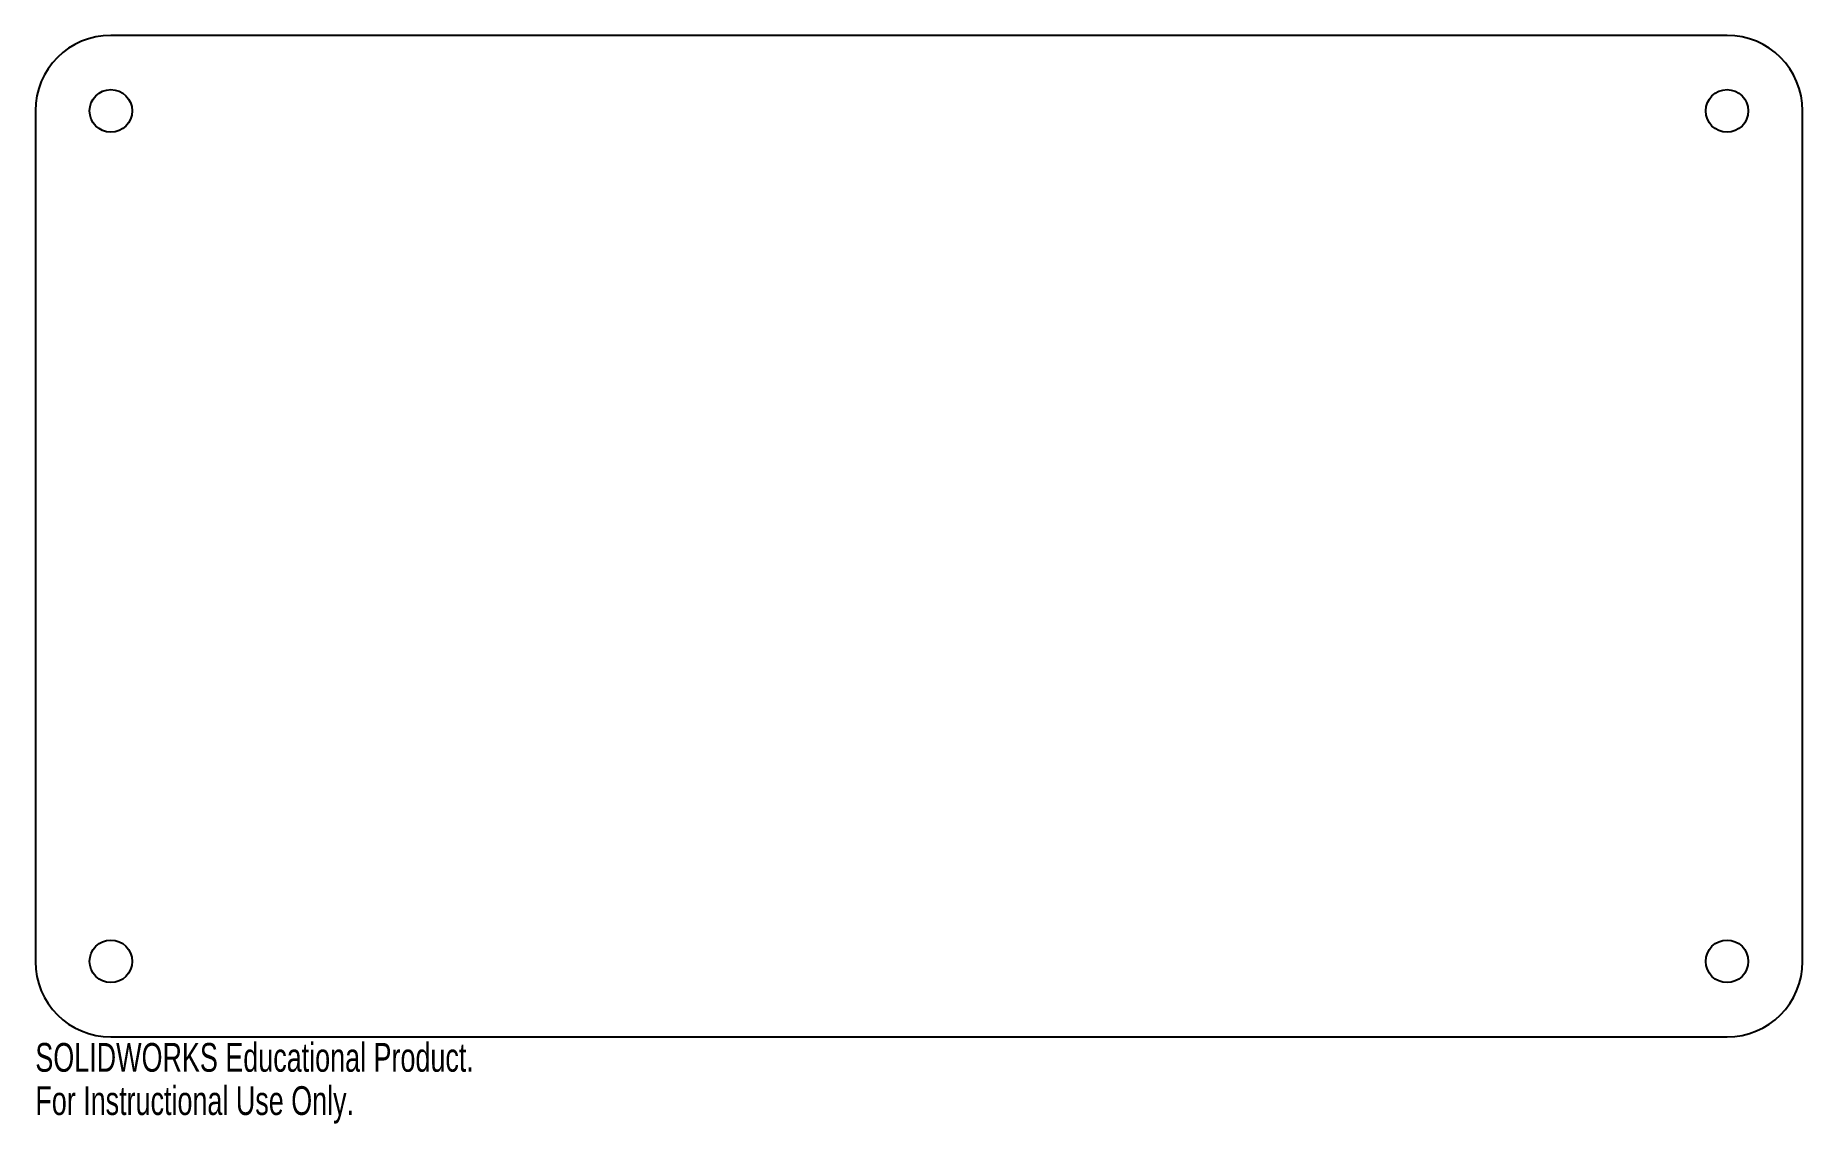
# Model space of a CAD drawing. Header units: inches. Extents: x -0.5 to 11.2, y -6.7 to 0.5.
import ezdxf

# ---------------------------------------------------------------- set-up
doc = ezdxf.new("R2010")
doc.units = ezdxf.units.IN
doc.header["$MEASUREMENT"] = 0
doc.styles.add('SLDTEXTSTYLE0', font='TXT', dxfattribs={"width": 0.7})

msp = doc.modelspace()

# ---------------------------------------------------------------- linework, layer by layer
at = {"color": 7, "linetype": 'Continuous', "lineweight": 25}
for p, q in [((10.692, 0.5), (0, 0.5)), ((-0.5, 0), (-0.5, -5.625)), ((11.192, -5.625), (11.192, 0)), ((0, -6.125), (10.692, -6.125))]:
    msp.add_line(p, q, dxfattribs=at)
for centre in [(0, 0), (10.692, 0), (0, -5.625), (10.692, -5.625)]:
    msp.add_circle(centre, 0.141, dxfattribs=at)
for centre, start, end in [((0, 0), 90, 180), ((10.692, 0), 0, 90), ((0, -5.625), 180, 270), ((10.692, -5.625), 270, 0)]:
    msp.add_arc(centre, 0.5, start, end, dxfattribs=at)

# ---------------------------------------------------------------- texts
at = {"color": 7, "linetype": 'Continuous', "char_height": 0.1903, "attachment_point": 1, "style": 'SLDTEXTSTYLE0'}
for s, insert in [('SOLIDWORKS Educational Product.', (-0.5, -6.165)), ('For Instructional Use Only.', (-0.5, -6.451))]:
    msp.add_mtext(s, dxfattribs=dict(at, insert=insert))

doc.saveas('drawing.dxf')
